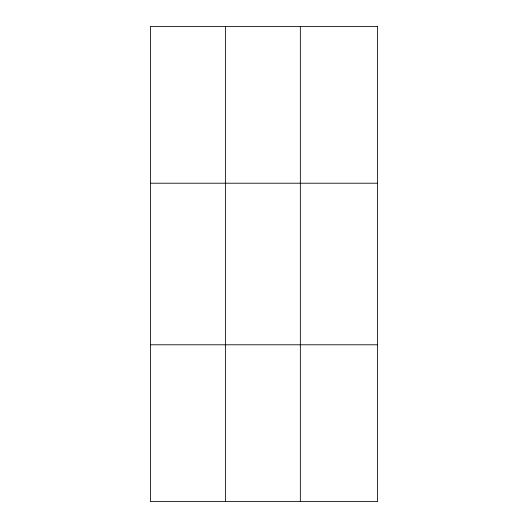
<?xml version="1.0" encoding="UTF-8"?>
<svg xmlns="http://www.w3.org/2000/svg" width="528" height="528" viewBox="0 0 528 528"><rect width="100%" height="100%" fill="white"/><g stroke="black" fill="none" stroke-linecap="round" stroke-linejoin="round"><path stroke-width="0.79" d="M225.39 501.6L225.39 26.4M300.34 501.6L300.34 26.4M150.434 183.216L377.566 183.216M150.434 344.784L377.566 344.784M377.566 26.4L377.566 501.6L150.434 501.6L150.434 26.4L377.566 26.4"/></g></svg>
